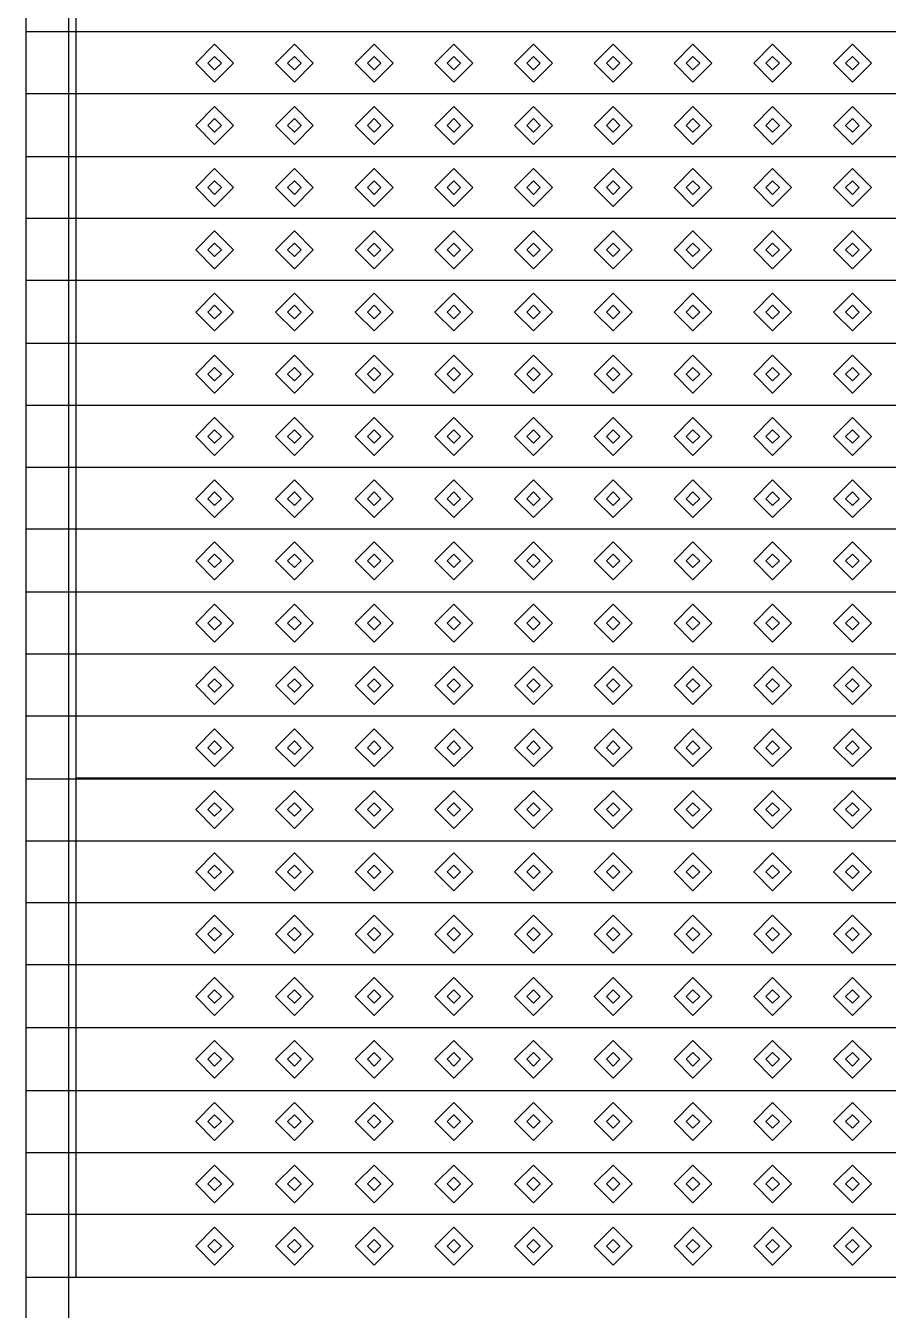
# Model space of a CAD drawing. Header units: metres. Extents: x 17 to 1264, y 17 to 859.
# Drawn here: x 453.6 to 571.9, y 302 to 478.3 of the extents above; entities that cross this region are included whole.
import ezdxf

# ---------------------------------------------------------------- set-up
doc = ezdxf.new("R2010")
doc.units = ezdxf.units.M
doc.layers.add('LINES', color=7, linetype='Continuous')
doc.layers.add('POLYLINES', color=4, linetype='Continuous')

msp = doc.modelspace()

# ---------------------------------------------------------------- linework, layer by layer
at = {"layer": 'LINES'}
for p, q in [((453.59, 792.86), (453.59, 205.06)), ((459.5, 223.49), (459.5, 767.95)), ((453.74, 477.5), (630.14, 477.5)), ((453.74, 469.01), (630.14, 469.01)), ((453.74, 460.37), (630.14, 460.37)), ((453.74, 451.87), (630.14, 451.87)), ((453.74, 443.38), (630.14, 443.38)), ((453.74, 434.74), (630.14, 434.74)), ((453.74, 426.24), (630.14, 426.24)), ((453.74, 417.74), (630.14, 417.74)), ((453.74, 409.25), (630.14, 409.25)), ((453.74, 400.61), (630.14, 400.61)), ((453.74, 392.11), (630.14, 392.11)), ((453.74, 383.62), (630.14, 383.62)), ((453.74, 374.98), (630.14, 374.98)), ((453.74, 366.48), (630.14, 366.48)), ((453.74, 357.98), (630.14, 357.98)), ((453.74, 349.49), (630.14, 349.49)), ((453.74, 340.85), (630.14, 340.85)), ((453.74, 332.21), (630.14, 332.21)), ((453.74, 323.71), (630.14, 323.71)), ((453.74, 315.22), (630.14, 315.22)), ((453.74, 306.58), (630.14, 306.58))]:
    msp.add_line(p, q, dxfattribs=at)
at = {"layer": 'POLYLINES'}
for points in [[(460.51, 477.5), (460.51, 486), (621.93, 486), (621.93, 477.5)], [(460.51, 469.01), (460.51, 477.5), (621.93, 477.5), (621.93, 469.01)], [(482.11, 473.16), (479.51, 475.76), (476.91, 473.16), (479.51, 470.56), (482.11, 473.16), (482.11, 473.16)], [(493.04, 473.16), (490.45, 475.76), (487.85, 473.16), (490.45, 470.56), (493.04, 473.16), (493.04, 473.16)], [(503.98, 473.16), (501.38, 475.76), (498.78, 473.16), (501.38, 470.56), (503.98, 473.16), (503.98, 473.16)], [(514.91, 473.16), (512.31, 475.76), (509.72, 473.16), (512.31, 470.56), (514.91, 473.16), (514.91, 473.16)], [(525.85, 473.16), (523.25, 475.76), (520.65, 473.16), (523.25, 470.56), (525.85, 473.16), (525.85, 473.16)], [(536.78, 473.16), (534.18, 475.76), (531.59, 473.16), (534.18, 470.56), (536.78, 473.16), (536.78, 473.16)], [(547.72, 473.16), (545.12, 475.76), (542.52, 473.16), (545.12, 470.56), (547.72, 473.16), (547.72, 473.16)], [(558.65, 473.16), (556.05, 475.76), (553.45, 473.16), (556.05, 470.56), (558.65, 473.16), (558.65, 473.16)], [(569.59, 473.16), (566.99, 475.76), (564.39, 473.16), (566.99, 470.56), (569.59, 473.16), (569.59, 473.16)], [(480.43, 473.16), (479.51, 474.08), (478.59, 473.16), (479.51, 472.24), (480.43, 473.16), (480.43, 473.16)], [(491.37, 473.16), (490.45, 474.08), (489.52, 473.16), (490.45, 472.24), (491.37, 473.16), (491.37, 473.16)], [(502.3, 473.16), (501.38, 474.08), (500.46, 473.16), (501.38, 472.24), (502.3, 473.16), (502.3, 473.16)], [(513.24, 473.16), (512.31, 474.08), (511.39, 473.16), (512.31, 472.24), (513.24, 473.16), (513.24, 473.16)], [(524.17, 473.16), (523.25, 474.08), (522.33, 473.16), (523.25, 472.24), (524.17, 473.16), (524.17, 473.16)], [(535.11, 473.16), (534.18, 474.08), (533.26, 473.16), (534.18, 472.24), (535.11, 473.16), (535.11, 473.16)], [(546.04, 473.16), (545.12, 474.08), (544.2, 473.16), (545.12, 472.24), (546.04, 473.16), (546.04, 473.16)], [(556.97, 473.16), (556.05, 474.08), (555.13, 473.16), (556.05, 472.24), (556.97, 473.16), (556.97, 473.16)], [(567.91, 473.16), (566.99, 474.08), (566.06, 473.16), (566.99, 472.24), (567.91, 473.16), (567.91, 473.16)], [(460.51, 460.37), (460.51, 469.01), (621.93, 469.01), (621.93, 460.37)], [(482.11, 464.62), (479.51, 467.22), (476.91, 464.62), (479.51, 462.02), (482.11, 464.62), (482.11, 464.62)], [(493.04, 464.62), (490.45, 467.22), (487.85, 464.62), (490.45, 462.02), (493.04, 464.62), (493.04, 464.62)], [(503.98, 464.62), (501.38, 467.22), (498.78, 464.62), (501.38, 462.02), (503.98, 464.62), (503.98, 464.62)], [(514.91, 464.62), (512.31, 467.22), (509.72, 464.62), (512.31, 462.02), (514.91, 464.62), (514.91, 464.62)], [(525.85, 464.62), (523.25, 467.22), (520.65, 464.62), (523.25, 462.02), (525.85, 464.62), (525.85, 464.62)], [(536.78, 464.62), (534.18, 467.22), (531.59, 464.62), (534.18, 462.02), (536.78, 464.62), (536.78, 464.62)], [(547.72, 464.62), (545.12, 467.22), (542.52, 464.62), (545.12, 462.02), (547.72, 464.62), (547.72, 464.62)], [(558.65, 464.62), (556.05, 467.22), (553.45, 464.62), (556.05, 462.02), (558.65, 464.62), (558.65, 464.62)], [(569.59, 464.62), (566.99, 467.22), (564.39, 464.62), (566.99, 462.02), (569.59, 464.62), (569.59, 464.62)], [(480.43, 464.62), (479.51, 465.55), (478.59, 464.62), (479.51, 463.7), (480.43, 464.62), (480.43, 464.62)], [(491.37, 464.62), (490.45, 465.55), (489.52, 464.62), (490.45, 463.7), (491.37, 464.62), (491.37, 464.62)], [(502.3, 464.62), (501.38, 465.55), (500.46, 464.62), (501.38, 463.7), (502.3, 464.62), (502.3, 464.62)], [(513.24, 464.62), (512.31, 465.55), (511.39, 464.62), (512.31, 463.7), (513.24, 464.62), (513.24, 464.62)], [(524.17, 464.62), (523.25, 465.55), (522.33, 464.62), (523.25, 463.7), (524.17, 464.62), (524.17, 464.62)], [(535.11, 464.62), (534.18, 465.55), (533.26, 464.62), (534.18, 463.7), (535.11, 464.62), (535.11, 464.62)], [(546.04, 464.62), (545.12, 465.55), (544.2, 464.62), (545.12, 463.7), (546.04, 464.62), (546.04, 464.62)], [(556.97, 464.62), (556.05, 465.55), (555.13, 464.62), (556.05, 463.7), (556.97, 464.62), (556.97, 464.62)], [(567.91, 464.62), (566.99, 465.55), (566.06, 464.62), (566.99, 463.7), (567.91, 464.62), (567.91, 464.62)], [(460.51, 451.87), (460.51, 460.37), (621.93, 460.37), (621.93, 451.87)], [(482.11, 456.09), (479.51, 458.69), (476.91, 456.09), (479.51, 453.49), (482.11, 456.09), (482.11, 456.09)], [(493.04, 456.09), (490.45, 458.69), (487.85, 456.09), (490.45, 453.49), (493.04, 456.09), (493.04, 456.09)], [(503.98, 456.09), (501.38, 458.69), (498.78, 456.09), (501.38, 453.49), (503.98, 456.09), (503.98, 456.09)], [(514.91, 456.09), (512.31, 458.69), (509.72, 456.09), (512.31, 453.49), (514.91, 456.09), (514.91, 456.09)], [(525.85, 456.09), (523.25, 458.69), (520.65, 456.09), (523.25, 453.49), (525.85, 456.09), (525.85, 456.09)], [(536.78, 456.09), (534.18, 458.69), (531.59, 456.09), (534.18, 453.49), (536.78, 456.09), (536.78, 456.09)], [(547.72, 456.09), (545.12, 458.69), (542.52, 456.09), (545.12, 453.49), (547.72, 456.09), (547.72, 456.09)], [(558.65, 456.09), (556.05, 458.69), (553.45, 456.09), (556.05, 453.49), (558.65, 456.09), (558.65, 456.09)], [(569.59, 456.09), (566.99, 458.69), (564.39, 456.09), (566.99, 453.49), (569.59, 456.09), (569.59, 456.09)], [(480.43, 456.09), (479.51, 457.01), (478.59, 456.09), (479.51, 455.16), (480.43, 456.09), (480.43, 456.09)], [(491.37, 456.09), (490.45, 457.01), (489.52, 456.09), (490.45, 455.16), (491.37, 456.09), (491.37, 456.09)], [(502.3, 456.09), (501.38, 457.01), (500.46, 456.09), (501.38, 455.16), (502.3, 456.09), (502.3, 456.09)], [(513.24, 456.09), (512.31, 457.01), (511.39, 456.09), (512.31, 455.16), (513.24, 456.09), (513.24, 456.09)], [(524.17, 456.09), (523.25, 457.01), (522.33, 456.09), (523.25, 455.16), (524.17, 456.09), (524.17, 456.09)], [(535.11, 456.09), (534.18, 457.01), (533.26, 456.09), (534.18, 455.16), (535.11, 456.09), (535.11, 456.09)], [(546.04, 456.09), (545.12, 457.01), (544.2, 456.09), (545.12, 455.16), (546.04, 456.09), (546.04, 456.09)], [(556.97, 456.09), (556.05, 457.01), (555.13, 456.09), (556.05, 455.16), (556.97, 456.09), (556.97, 456.09)], [(567.91, 456.09), (566.99, 457.01), (566.06, 456.09), (566.99, 455.16), (567.91, 456.09), (567.91, 456.09)], [(460.51, 443.38), (460.51, 451.87), (621.93, 451.87), (621.93, 443.38)], [(482.11, 447.55), (479.51, 450.15), (476.91, 447.55), (479.51, 444.95), (482.11, 447.55), (482.11, 447.55)], [(493.04, 447.55), (490.45, 450.15), (487.85, 447.55), (490.45, 444.95), (493.04, 447.55), (493.04, 447.55)], [(503.98, 447.55), (501.38, 450.15), (498.78, 447.55), (501.38, 444.95), (503.98, 447.55), (503.98, 447.55)], [(514.91, 447.55), (512.31, 450.15), (509.72, 447.55), (512.31, 444.95), (514.91, 447.55), (514.91, 447.55)], [(525.85, 447.55), (523.25, 450.15), (520.65, 447.55), (523.25, 444.95), (525.85, 447.55), (525.85, 447.55)], [(536.78, 447.55), (534.18, 450.15), (531.59, 447.55), (534.18, 444.95), (536.78, 447.55), (536.78, 447.55)], [(547.72, 447.55), (545.12, 450.15), (542.52, 447.55), (545.12, 444.95), (547.72, 447.55), (547.72, 447.55)], [(558.65, 447.55), (556.05, 450.15), (553.45, 447.55), (556.05, 444.95), (558.65, 447.55), (558.65, 447.55)], [(569.59, 447.55), (566.99, 450.15), (564.39, 447.55), (566.99, 444.95), (569.59, 447.55), (569.59, 447.55)], [(480.43, 447.55), (479.51, 448.47), (478.59, 447.55), (479.51, 446.63), (480.43, 447.55), (480.43, 447.55)], [(491.37, 447.55), (490.45, 448.47), (489.52, 447.55), (490.45, 446.63), (491.37, 447.55), (491.37, 447.55)], [(502.3, 447.55), (501.38, 448.47), (500.46, 447.55), (501.38, 446.63), (502.3, 447.55), (502.3, 447.55)], [(513.24, 447.55), (512.31, 448.47), (511.39, 447.55), (512.31, 446.63), (513.24, 447.55), (513.24, 447.55)], [(524.17, 447.55), (523.25, 448.47), (522.33, 447.55), (523.25, 446.63), (524.17, 447.55), (524.17, 447.55)], [(535.11, 447.55), (534.18, 448.47), (533.26, 447.55), (534.18, 446.63), (535.11, 447.55), (535.11, 447.55)], [(546.04, 447.55), (545.12, 448.47), (544.2, 447.55), (545.12, 446.63), (546.04, 447.55), (546.04, 447.55)], [(556.97, 447.55), (556.05, 448.47), (555.13, 447.55), (556.05, 446.63), (556.97, 447.55), (556.97, 447.55)], [(567.91, 447.55), (566.99, 448.47), (566.06, 447.55), (566.99, 446.63), (567.91, 447.55), (567.91, 447.55)], [(460.51, 434.74), (460.51, 443.38), (621.93, 443.38), (621.93, 434.74)], [(482.11, 439.01), (479.51, 441.61), (476.91, 439.01), (479.51, 436.42), (482.11, 439.01), (482.11, 439.01)], [(493.04, 439.01), (490.45, 441.61), (487.85, 439.01), (490.45, 436.42), (493.04, 439.01), (493.04, 439.01)], [(503.98, 439.01), (501.38, 441.61), (498.78, 439.01), (501.38, 436.42), (503.98, 439.01), (503.98, 439.01)], [(514.91, 439.01), (512.31, 441.61), (509.72, 439.01), (512.31, 436.42), (514.91, 439.01), (514.91, 439.01)], [(525.85, 439.01), (523.25, 441.61), (520.65, 439.01), (523.25, 436.42), (525.85, 439.01), (525.85, 439.01)], [(536.78, 439.01), (534.18, 441.61), (531.59, 439.01), (534.18, 436.42), (536.78, 439.01), (536.78, 439.01)], [(547.72, 439.01), (545.12, 441.61), (542.52, 439.01), (545.12, 436.42), (547.72, 439.01), (547.72, 439.01)], [(558.65, 439.01), (556.05, 441.61), (553.45, 439.01), (556.05, 436.42), (558.65, 439.01), (558.65, 439.01)], [(569.59, 439.01), (566.99, 441.61), (564.39, 439.01), (566.99, 436.42), (569.59, 439.01), (569.59, 439.01)], [(480.43, 439.01), (479.51, 439.94), (478.59, 439.01), (479.51, 438.09), (480.43, 439.01), (480.43, 439.01)], [(491.37, 439.01), (490.45, 439.94), (489.52, 439.01), (490.45, 438.09), (491.37, 439.01), (491.37, 439.01)], [(502.3, 439.01), (501.38, 439.94), (500.46, 439.01), (501.38, 438.09), (502.3, 439.01), (502.3, 439.01)], [(513.24, 439.01), (512.31, 439.94), (511.39, 439.01), (512.31, 438.09), (513.24, 439.01), (513.24, 439.01)], [(524.17, 439.01), (523.25, 439.94), (522.33, 439.01), (523.25, 438.09), (524.17, 439.01), (524.17, 439.01)], [(535.11, 439.01), (534.18, 439.94), (533.26, 439.01), (534.18, 438.09), (535.11, 439.01), (535.11, 439.01)], [(546.04, 439.01), (545.12, 439.94), (544.2, 439.01), (545.12, 438.09), (546.04, 439.01), (546.04, 439.01)], [(556.97, 439.01), (556.05, 439.94), (555.13, 439.01), (556.05, 438.09), (556.97, 439.01), (556.97, 439.01)], [(567.91, 439.01), (566.99, 439.94), (566.06, 439.01), (566.99, 438.09), (567.91, 439.01), (567.91, 439.01)], [(460.51, 426.24), (460.51, 434.74), (621.93, 434.74), (621.93, 426.24)], [(482.11, 430.48), (479.51, 433.08), (476.91, 430.48), (479.51, 427.88), (482.11, 430.48), (482.11, 430.48)], [(493.04, 430.48), (490.45, 433.08), (487.85, 430.48), (490.45, 427.88), (493.04, 430.48), (493.04, 430.48)], [(503.98, 430.48), (501.38, 433.08), (498.78, 430.48), (501.38, 427.88), (503.98, 430.48), (503.98, 430.48)], [(514.91, 430.48), (512.31, 433.08), (509.72, 430.48), (512.31, 427.88), (514.91, 430.48), (514.91, 430.48)], [(525.85, 430.48), (523.25, 433.08), (520.65, 430.48), (523.25, 427.88), (525.85, 430.48), (525.85, 430.48)], [(536.78, 430.48), (534.18, 433.08), (531.59, 430.48), (534.18, 427.88), (536.78, 430.48), (536.78, 430.48)], [(547.72, 430.48), (545.12, 433.08), (542.52, 430.48), (545.12, 427.88), (547.72, 430.48), (547.72, 430.48)], [(558.65, 430.48), (556.05, 433.08), (553.45, 430.48), (556.05, 427.88), (558.65, 430.48), (558.65, 430.48)], [(569.59, 430.48), (566.99, 433.08), (564.39, 430.48), (566.99, 427.88), (569.59, 430.48), (569.59, 430.48)], [(480.43, 430.48), (479.51, 431.4), (478.59, 430.48), (479.51, 429.56), (480.43, 430.48), (480.43, 430.48)], [(491.37, 430.48), (490.45, 431.4), (489.52, 430.48), (490.45, 429.56), (491.37, 430.48), (491.37, 430.48)], [(502.3, 430.48), (501.38, 431.4), (500.46, 430.48), (501.38, 429.56), (502.3, 430.48), (502.3, 430.48)], [(513.24, 430.48), (512.31, 431.4), (511.39, 430.48), (512.31, 429.56), (513.24, 430.48), (513.24, 430.48)], [(524.17, 430.48), (523.25, 431.4), (522.33, 430.48), (523.25, 429.56), (524.17, 430.48), (524.17, 430.48)], [(535.11, 430.48), (534.18, 431.4), (533.26, 430.48), (534.18, 429.56), (535.11, 430.48), (535.11, 430.48)], [(546.04, 430.48), (545.12, 431.4), (544.2, 430.48), (545.12, 429.56), (546.04, 430.48), (546.04, 430.48)], [(556.97, 430.48), (556.05, 431.4), (555.13, 430.48), (556.05, 429.56), (556.97, 430.48), (556.97, 430.48)], [(567.91, 430.48), (566.99, 431.4), (566.06, 430.48), (566.99, 429.56), (567.91, 430.48), (567.91, 430.48)], [(460.51, 417.74), (460.51, 426.24), (621.93, 426.24), (621.93, 417.74)], [(482.11, 421.94), (479.51, 424.54), (476.91, 421.94), (479.51, 419.34), (482.11, 421.94), (482.11, 421.94)], [(493.04, 421.94), (490.45, 424.54), (487.85, 421.94), (490.45, 419.34), (493.04, 421.94), (493.04, 421.94)], [(503.98, 421.94), (501.38, 424.54), (498.78, 421.94), (501.38, 419.34), (503.98, 421.94), (503.98, 421.94)], [(514.91, 421.94), (512.31, 424.54), (509.72, 421.94), (512.31, 419.34), (514.91, 421.94), (514.91, 421.94)], [(525.85, 421.94), (523.25, 424.54), (520.65, 421.94), (523.25, 419.34), (525.85, 421.94), (525.85, 421.94)], [(536.78, 421.94), (534.18, 424.54), (531.59, 421.94), (534.18, 419.34), (536.78, 421.94), (536.78, 421.94)], [(547.72, 421.94), (545.12, 424.54), (542.52, 421.94), (545.12, 419.34), (547.72, 421.94), (547.72, 421.94)], [(558.65, 421.94), (556.05, 424.54), (553.45, 421.94), (556.05, 419.34), (558.65, 421.94), (558.65, 421.94)], [(569.59, 421.94), (566.99, 424.54), (564.39, 421.94), (566.99, 419.34), (569.59, 421.94), (569.59, 421.94)], [(480.43, 421.94), (479.51, 422.86), (478.59, 421.94), (479.51, 421.02), (480.43, 421.94), (480.43, 421.94)], [(491.37, 421.94), (490.45, 422.86), (489.52, 421.94), (490.45, 421.02), (491.37, 421.94), (491.37, 421.94)], [(502.3, 421.94), (501.38, 422.86), (500.46, 421.94), (501.38, 421.02), (502.3, 421.94), (502.3, 421.94)], [(513.24, 421.94), (512.31, 422.86), (511.39, 421.94), (512.31, 421.02), (513.24, 421.94), (513.24, 421.94)], [(524.17, 421.94), (523.25, 422.86), (522.33, 421.94), (523.25, 421.02), (524.17, 421.94), (524.17, 421.94)], [(535.11, 421.94), (534.18, 422.86), (533.26, 421.94), (534.18, 421.02), (535.11, 421.94), (535.11, 421.94)], [(546.04, 421.94), (545.12, 422.86), (544.2, 421.94), (545.12, 421.02), (546.04, 421.94), (546.04, 421.94)], [(556.97, 421.94), (556.05, 422.86), (555.13, 421.94), (556.05, 421.02), (556.97, 421.94), (556.97, 421.94)], [(567.91, 421.94), (566.99, 422.86), (566.06, 421.94), (566.99, 421.02), (567.91, 421.94), (567.91, 421.94)], [(460.51, 409.25), (460.51, 417.74), (621.93, 417.74), (621.93, 409.25)], [(482.11, 413.4), (479.51, 416), (476.91, 413.4), (479.51, 410.81), (482.11, 413.4), (482.11, 413.4)], [(493.04, 413.4), (490.45, 416), (487.85, 413.4), (490.45, 410.81), (493.04, 413.4), (493.04, 413.4)], [(503.98, 413.4), (501.38, 416), (498.78, 413.4), (501.38, 410.81), (503.98, 413.4), (503.98, 413.4)], [(514.91, 413.4), (512.31, 416), (509.72, 413.4), (512.31, 410.81), (514.91, 413.4), (514.91, 413.4)], [(525.85, 413.4), (523.25, 416), (520.65, 413.4), (523.25, 410.81), (525.85, 413.4), (525.85, 413.4)], [(536.78, 413.4), (534.18, 416), (531.59, 413.4), (534.18, 410.81), (536.78, 413.4), (536.78, 413.4)], [(547.72, 413.4), (545.12, 416), (542.52, 413.4), (545.12, 410.81), (547.72, 413.4), (547.72, 413.4)], [(558.65, 413.4), (556.05, 416), (553.45, 413.4), (556.05, 410.81), (558.65, 413.4), (558.65, 413.4)], [(569.59, 413.4), (566.99, 416), (564.39, 413.4), (566.99, 410.81), (569.59, 413.4), (569.59, 413.4)], [(480.43, 413.4), (479.51, 414.33), (478.59, 413.4), (479.51, 412.48), (480.43, 413.4), (480.43, 413.4)], [(491.37, 413.4), (490.45, 414.33), (489.52, 413.4), (490.45, 412.48), (491.37, 413.4), (491.37, 413.4)], [(502.3, 413.4), (501.38, 414.33), (500.46, 413.4), (501.38, 412.48), (502.3, 413.4), (502.3, 413.4)], [(513.24, 413.4), (512.31, 414.33), (511.39, 413.4), (512.31, 412.48), (513.24, 413.4), (513.24, 413.4)], [(524.17, 413.4), (523.25, 414.33), (522.33, 413.4), (523.25, 412.48), (524.17, 413.4), (524.17, 413.4)], [(535.11, 413.4), (534.18, 414.33), (533.26, 413.4), (534.18, 412.48), (535.11, 413.4), (535.11, 413.4)], [(546.04, 413.4), (545.12, 414.33), (544.2, 413.4), (545.12, 412.48), (546.04, 413.4), (546.04, 413.4)], [(556.97, 413.4), (556.05, 414.33), (555.13, 413.4), (556.05, 412.48), (556.97, 413.4), (556.97, 413.4)], [(567.91, 413.4), (566.99, 414.33), (566.06, 413.4), (566.99, 412.48), (567.91, 413.4), (567.91, 413.4)], [(460.51, 400.61), (460.51, 409.25), (621.93, 409.25), (621.93, 400.61)], [(482.11, 404.87), (479.51, 407.47), (476.91, 404.87), (479.51, 402.27), (482.11, 404.87), (482.11, 404.87)], [(493.04, 404.87), (490.45, 407.47), (487.85, 404.87), (490.45, 402.27), (493.04, 404.87), (493.04, 404.87)], [(503.98, 404.87), (501.38, 407.47), (498.78, 404.87), (501.38, 402.27), (503.98, 404.87), (503.98, 404.87)], [(514.91, 404.87), (512.31, 407.47), (509.72, 404.87), (512.31, 402.27), (514.91, 404.87), (514.91, 404.87)], [(525.85, 404.87), (523.25, 407.47), (520.65, 404.87), (523.25, 402.27), (525.85, 404.87), (525.85, 404.87)], [(536.78, 404.87), (534.18, 407.47), (531.59, 404.87), (534.18, 402.27), (536.78, 404.87), (536.78, 404.87)], [(547.72, 404.87), (545.12, 407.47), (542.52, 404.87), (545.12, 402.27), (547.72, 404.87), (547.72, 404.87)], [(558.65, 404.87), (556.05, 407.47), (553.45, 404.87), (556.05, 402.27), (558.65, 404.87), (558.65, 404.87)], [(569.59, 404.87), (566.99, 407.47), (564.39, 404.87), (566.99, 402.27), (569.59, 404.87), (569.59, 404.87)], [(480.43, 404.87), (479.51, 405.79), (478.59, 404.87), (479.51, 403.95), (480.43, 404.87), (480.43, 404.87)], [(491.37, 404.87), (490.45, 405.79), (489.52, 404.87), (490.45, 403.95), (491.37, 404.87), (491.37, 404.87)], [(502.3, 404.87), (501.38, 405.79), (500.46, 404.87), (501.38, 403.95), (502.3, 404.87), (502.3, 404.87)], [(513.24, 404.87), (512.31, 405.79), (511.39, 404.87), (512.31, 403.95), (513.24, 404.87), (513.24, 404.87)], [(524.17, 404.87), (523.25, 405.79), (522.33, 404.87), (523.25, 403.95), (524.17, 404.87), (524.17, 404.87)], [(535.11, 404.87), (534.18, 405.79), (533.26, 404.87), (534.18, 403.95), (535.11, 404.87), (535.11, 404.87)], [(546.04, 404.87), (545.12, 405.79), (544.2, 404.87), (545.12, 403.95), (546.04, 404.87), (546.04, 404.87)], [(556.97, 404.87), (556.05, 405.79), (555.13, 404.87), (556.05, 403.95), (556.97, 404.87), (556.97, 404.87)], [(567.91, 404.87), (566.99, 405.79), (566.06, 404.87), (566.99, 403.95), (567.91, 404.87), (567.91, 404.87)], [(460.51, 392.11), (460.51, 400.61), (621.93, 400.61), (621.93, 392.11)], [(482.11, 396.33), (479.51, 398.93), (476.91, 396.33), (479.51, 393.73), (482.11, 396.33), (482.11, 396.33)], [(493.04, 396.33), (490.45, 398.93), (487.85, 396.33), (490.45, 393.73), (493.04, 396.33), (493.04, 396.33)], [(503.98, 396.33), (501.38, 398.93), (498.78, 396.33), (501.38, 393.73), (503.98, 396.33), (503.98, 396.33)], [(514.91, 396.33), (512.31, 398.93), (509.72, 396.33), (512.31, 393.73), (514.91, 396.33), (514.91, 396.33)], [(525.85, 396.33), (523.25, 398.93), (520.65, 396.33), (523.25, 393.73), (525.85, 396.33), (525.85, 396.33)], [(536.78, 396.33), (534.18, 398.93), (531.59, 396.33), (534.18, 393.73), (536.78, 396.33), (536.78, 396.33)], [(547.72, 396.33), (545.12, 398.93), (542.52, 396.33), (545.12, 393.73), (547.72, 396.33), (547.72, 396.33)], [(558.65, 396.33), (556.05, 398.93), (553.45, 396.33), (556.05, 393.73), (558.65, 396.33), (558.65, 396.33)], [(569.59, 396.33), (566.99, 398.93), (564.39, 396.33), (566.99, 393.73), (569.59, 396.33), (569.59, 396.33)], [(480.43, 396.33), (479.51, 397.25), (478.59, 396.33), (479.51, 395.41), (480.43, 396.33), (480.43, 396.33)], [(491.37, 396.33), (490.45, 397.25), (489.52, 396.33), (490.45, 395.41), (491.37, 396.33), (491.37, 396.33)], [(502.3, 396.33), (501.38, 397.25), (500.46, 396.33), (501.38, 395.41), (502.3, 396.33), (502.3, 396.33)], [(513.24, 396.33), (512.31, 397.25), (511.39, 396.33), (512.31, 395.41), (513.24, 396.33), (513.24, 396.33)], [(524.17, 396.33), (523.25, 397.25), (522.33, 396.33), (523.25, 395.41), (524.17, 396.33), (524.17, 396.33)], [(535.11, 396.33), (534.18, 397.25), (533.26, 396.33), (534.18, 395.41), (535.11, 396.33), (535.11, 396.33)], [(546.04, 396.33), (545.12, 397.25), (544.2, 396.33), (545.12, 395.41), (546.04, 396.33), (546.04, 396.33)], [(556.97, 396.33), (556.05, 397.25), (555.13, 396.33), (556.05, 395.41), (556.97, 396.33), (556.97, 396.33)], [(567.91, 396.33), (566.99, 397.25), (566.06, 396.33), (566.99, 395.41), (567.91, 396.33), (567.91, 396.33)], [(460.51, 383.62), (460.51, 392.11), (621.93, 392.11), (621.93, 383.62)], [(482.11, 387.77), (479.51, 390.37), (476.91, 387.77), (479.51, 385.17), (482.11, 387.77), (482.11, 387.77)], [(493.04, 387.77), (490.45, 390.37), (487.85, 387.77), (490.45, 385.17), (493.04, 387.77), (493.04, 387.77)], [(503.98, 387.77), (501.38, 390.37), (498.78, 387.77), (501.38, 385.17), (503.98, 387.77), (503.98, 387.77)], [(514.91, 387.77), (512.31, 390.37), (509.72, 387.77), (512.31, 385.17), (514.91, 387.77), (514.91, 387.77)], [(525.85, 387.77), (523.25, 390.37), (520.65, 387.77), (523.25, 385.17), (525.85, 387.77), (525.85, 387.77)], [(536.78, 387.77), (534.18, 390.37), (531.59, 387.77), (534.18, 385.17), (536.78, 387.77), (536.78, 387.77)], [(547.72, 387.77), (545.12, 390.37), (542.52, 387.77), (545.12, 385.17), (547.72, 387.77), (547.72, 387.77)], [(558.65, 387.77), (556.05, 390.37), (553.45, 387.77), (556.05, 385.17), (558.65, 387.77), (558.65, 387.77)], [(569.59, 387.77), (566.99, 390.37), (564.39, 387.77), (566.99, 385.17), (569.59, 387.77), (569.59, 387.77)], [(480.43, 387.77), (479.51, 388.69), (478.59, 387.77), (479.51, 386.85), (480.43, 387.77), (480.43, 387.77)], [(491.37, 387.77), (490.45, 388.69), (489.52, 387.77), (490.45, 386.85), (491.37, 387.77), (491.37, 387.77)], [(502.3, 387.77), (501.38, 388.69), (500.46, 387.77), (501.38, 386.85), (502.3, 387.77), (502.3, 387.77)], [(513.24, 387.77), (512.31, 388.69), (511.39, 387.77), (512.31, 386.85), (513.24, 387.77), (513.24, 387.77)], [(524.17, 387.77), (523.25, 388.69), (522.33, 387.77), (523.25, 386.85), (524.17, 387.77), (524.17, 387.77)], [(535.11, 387.77), (534.18, 388.69), (533.26, 387.77), (534.18, 386.85), (535.11, 387.77), (535.11, 387.77)], [(546.04, 387.77), (545.12, 388.69), (544.2, 387.77), (545.12, 386.85), (546.04, 387.77), (546.04, 387.77)], [(556.97, 387.77), (556.05, 388.69), (555.13, 387.77), (556.05, 386.85), (556.97, 387.77), (556.97, 387.77)], [(567.91, 387.77), (566.99, 388.69), (566.06, 387.77), (566.99, 386.85), (567.91, 387.77), (567.91, 387.77)], [(460.51, 374.98), (460.51, 383.62), (621.93, 383.62), (621.93, 374.98)], [(482.11, 379.24), (479.51, 381.83), (476.91, 379.24), (479.51, 376.64), (482.11, 379.24), (482.11, 379.24)], [(493.04, 379.24), (490.45, 381.83), (487.85, 379.24), (490.45, 376.64), (493.04, 379.24), (493.04, 379.24)], [(503.98, 379.24), (501.38, 381.83), (498.78, 379.24), (501.38, 376.64), (503.98, 379.24), (503.98, 379.24)], [(514.91, 379.24), (512.31, 381.83), (509.72, 379.24), (512.31, 376.64), (514.91, 379.24), (514.91, 379.24)], [(525.85, 379.24), (523.25, 381.83), (520.65, 379.24), (523.25, 376.64), (525.85, 379.24), (525.85, 379.24)], [(536.78, 379.24), (534.18, 381.83), (531.59, 379.24), (534.18, 376.64), (536.78, 379.24), (536.78, 379.24)], [(547.72, 379.24), (545.12, 381.83), (542.52, 379.24), (545.12, 376.64), (547.72, 379.24), (547.72, 379.24)], [(558.65, 379.24), (556.05, 381.83), (553.45, 379.24), (556.05, 376.64), (558.65, 379.24), (558.65, 379.24)], [(569.59, 379.24), (566.99, 381.83), (564.39, 379.24), (566.99, 376.64), (569.59, 379.24), (569.59, 379.24)], [(480.43, 379.24), (479.51, 380.16), (478.59, 379.24), (479.51, 378.31), (480.43, 379.24), (480.43, 379.24)], [(491.37, 379.24), (490.45, 380.16), (489.52, 379.24), (490.45, 378.31), (491.37, 379.24), (491.37, 379.24)], [(502.3, 379.24), (501.38, 380.16), (500.46, 379.24), (501.38, 378.31), (502.3, 379.24), (502.3, 379.24)], [(513.24, 379.24), (512.31, 380.16), (511.39, 379.24), (512.31, 378.31), (513.24, 379.24), (513.24, 379.24)], [(524.17, 379.24), (523.25, 380.16), (522.33, 379.24), (523.25, 378.31), (524.17, 379.24), (524.17, 379.24)], [(535.11, 379.24), (534.18, 380.16), (533.26, 379.24), (534.18, 378.31), (535.11, 379.24), (535.11, 379.24)], [(546.04, 379.24), (545.12, 380.16), (544.2, 379.24), (545.12, 378.31), (546.04, 379.24), (546.04, 379.24)], [(556.97, 379.24), (556.05, 380.16), (555.13, 379.24), (556.05, 378.31), (556.97, 379.24), (556.97, 379.24)], [(567.91, 379.24), (566.99, 380.16), (566.06, 379.24), (566.99, 378.31), (567.91, 379.24), (567.91, 379.24)], [(460.51, 366.48), (460.51, 375.12), (621.93, 375.12), (621.93, 366.48)], [(482.11, 370.74), (479.51, 373.34), (476.91, 370.74), (479.51, 368.14), (482.11, 370.74), (482.11, 370.74)], [(493.04, 370.74), (490.45, 373.34), (487.85, 370.74), (490.45, 368.14), (493.04, 370.74), (493.04, 370.74)], [(503.98, 370.74), (501.38, 373.34), (498.78, 370.74), (501.38, 368.14), (503.98, 370.74), (503.98, 370.74)], [(514.91, 370.74), (512.31, 373.34), (509.72, 370.74), (512.31, 368.14), (514.91, 370.74), (514.91, 370.74)], [(525.85, 370.74), (523.25, 373.34), (520.65, 370.74), (523.25, 368.14), (525.85, 370.74), (525.85, 370.74)], [(536.78, 370.74), (534.18, 373.34), (531.59, 370.74), (534.18, 368.14), (536.78, 370.74), (536.78, 370.74)], [(547.72, 370.74), (545.12, 373.34), (542.52, 370.74), (545.12, 368.14), (547.72, 370.74), (547.72, 370.74)], [(558.65, 370.74), (556.05, 373.34), (553.45, 370.74), (556.05, 368.14), (558.65, 370.74), (558.65, 370.74)], [(569.59, 370.74), (566.99, 373.34), (564.39, 370.74), (566.99, 368.14), (569.59, 370.74), (569.59, 370.74)], [(480.43, 370.74), (479.51, 371.66), (478.59, 370.74), (479.51, 369.82), (480.43, 370.74), (480.43, 370.74)], [(491.37, 370.74), (490.45, 371.66), (489.52, 370.74), (490.45, 369.82), (491.37, 370.74), (491.37, 370.74)], [(502.3, 370.74), (501.38, 371.66), (500.46, 370.74), (501.38, 369.82), (502.3, 370.74), (502.3, 370.74)], [(513.24, 370.74), (512.31, 371.66), (511.39, 370.74), (512.31, 369.82), (513.24, 370.74), (513.24, 370.74)], [(524.17, 370.74), (523.25, 371.66), (522.33, 370.74), (523.25, 369.82), (524.17, 370.74), (524.17, 370.74)], [(535.11, 370.74), (534.18, 371.66), (533.26, 370.74), (534.18, 369.82), (535.11, 370.74), (535.11, 370.74)], [(546.04, 370.74), (545.12, 371.66), (544.2, 370.74), (545.12, 369.82), (546.04, 370.74), (546.04, 370.74)], [(556.97, 370.74), (556.05, 371.66), (555.13, 370.74), (556.05, 369.82), (556.97, 370.74), (556.97, 370.74)], [(567.91, 370.74), (566.99, 371.66), (566.06, 370.74), (566.99, 369.82), (567.91, 370.74), (567.91, 370.74)], [(460.51, 357.98), (460.51, 366.48), (621.93, 366.48), (621.93, 357.98)], [(482.11, 362.2), (479.51, 364.8), (476.91, 362.2), (479.51, 359.6), (482.11, 362.2), (482.11, 362.2)], [(480.43, 362.2), (479.51, 363.13), (478.59, 362.2), (479.51, 361.28), (480.43, 362.2), (480.43, 362.2)], [(493.04, 362.2), (490.45, 364.8), (487.85, 362.2), (490.45, 359.6), (493.04, 362.2), (493.04, 362.2)], [(491.37, 362.2), (490.45, 363.13), (489.52, 362.2), (490.45, 361.28), (491.37, 362.2), (491.37, 362.2)], [(503.98, 362.2), (501.38, 364.8), (498.78, 362.2), (501.38, 359.6), (503.98, 362.2), (503.98, 362.2)], [(502.3, 362.2), (501.38, 363.13), (500.46, 362.2), (501.38, 361.28), (502.3, 362.2), (502.3, 362.2)], [(514.91, 362.2), (512.31, 364.8), (509.72, 362.2), (512.31, 359.6), (514.91, 362.2), (514.91, 362.2)], [(513.24, 362.2), (512.31, 363.13), (511.39, 362.2), (512.31, 361.28), (513.24, 362.2), (513.24, 362.2)], [(525.85, 362.2), (523.25, 364.8), (520.65, 362.2), (523.25, 359.6), (525.85, 362.2), (525.85, 362.2)], [(524.17, 362.2), (523.25, 363.13), (522.33, 362.2), (523.25, 361.28), (524.17, 362.2), (524.17, 362.2)], [(536.78, 362.2), (534.18, 364.8), (531.59, 362.2), (534.18, 359.6), (536.78, 362.2), (536.78, 362.2)], [(535.11, 362.2), (534.18, 363.13), (533.26, 362.2), (534.18, 361.28), (535.11, 362.2), (535.11, 362.2)], [(547.72, 362.2), (545.12, 364.8), (542.52, 362.2), (545.12, 359.6), (547.72, 362.2), (547.72, 362.2)], [(546.04, 362.2), (545.12, 363.13), (544.2, 362.2), (545.12, 361.28), (546.04, 362.2), (546.04, 362.2)], [(558.65, 362.2), (556.05, 364.8), (553.45, 362.2), (556.05, 359.6), (558.65, 362.2), (558.65, 362.2)], [(556.97, 362.2), (556.05, 363.13), (555.13, 362.2), (556.05, 361.28), (556.97, 362.2), (556.97, 362.2)], [(569.59, 362.2), (566.99, 364.8), (564.39, 362.2), (566.99, 359.6), (569.59, 362.2), (569.59, 362.2)], [(567.91, 362.2), (566.99, 363.13), (566.06, 362.2), (566.99, 361.28), (567.91, 362.2), (567.91, 362.2)], [(460.51, 349.49), (460.51, 357.98), (621.93, 357.98), (621.93, 349.49)], [(482.11, 353.64), (479.51, 356.24), (476.91, 353.64), (479.51, 351.05), (482.11, 353.64), (482.11, 353.64)], [(493.04, 353.64), (490.45, 356.24), (487.85, 353.64), (490.45, 351.05), (493.04, 353.64), (493.04, 353.64)], [(503.98, 353.64), (501.38, 356.24), (498.78, 353.64), (501.38, 351.05), (503.98, 353.64), (503.98, 353.64)], [(514.91, 353.64), (512.31, 356.24), (509.72, 353.64), (512.31, 351.05), (514.91, 353.64), (514.91, 353.64)], [(525.85, 353.64), (523.25, 356.24), (520.65, 353.64), (523.25, 351.05), (525.85, 353.64), (525.85, 353.64)], [(536.78, 353.64), (534.18, 356.24), (531.59, 353.64), (534.18, 351.05), (536.78, 353.64), (536.78, 353.64)], [(547.72, 353.64), (545.12, 356.24), (542.52, 353.64), (545.12, 351.05), (547.72, 353.64), (547.72, 353.64)], [(558.65, 353.64), (556.05, 356.24), (553.45, 353.64), (556.05, 351.05), (558.65, 353.64), (558.65, 353.64)], [(569.59, 353.64), (566.99, 356.24), (564.39, 353.64), (566.99, 351.05), (569.59, 353.64), (569.59, 353.64)], [(480.43, 353.64), (479.51, 354.57), (478.59, 353.64), (479.51, 352.72), (480.43, 353.64), (480.43, 353.64)], [(491.37, 353.64), (490.45, 354.57), (489.52, 353.64), (490.45, 352.72), (491.37, 353.64), (491.37, 353.64)], [(502.3, 353.64), (501.38, 354.57), (500.46, 353.64), (501.38, 352.72), (502.3, 353.64), (502.3, 353.64)], [(513.24, 353.64), (512.31, 354.57), (511.39, 353.64), (512.31, 352.72), (513.24, 353.64), (513.24, 353.64)], [(524.17, 353.64), (523.25, 354.57), (522.33, 353.64), (523.25, 352.72), (524.17, 353.64), (524.17, 353.64)], [(535.11, 353.64), (534.18, 354.57), (533.26, 353.64), (534.18, 352.72), (535.11, 353.64), (535.11, 353.64)], [(546.04, 353.64), (545.12, 354.57), (544.2, 353.64), (545.12, 352.72), (546.04, 353.64), (546.04, 353.64)], [(556.97, 353.64), (556.05, 354.57), (555.13, 353.64), (556.05, 352.72), (556.97, 353.64), (556.97, 353.64)], [(567.91, 353.64), (566.99, 354.57), (566.06, 353.64), (566.99, 352.72), (567.91, 353.64), (567.91, 353.64)], [(460.51, 340.85), (460.51, 349.49), (621.93, 349.49), (621.93, 340.85)], [(482.11, 345.11), (479.51, 347.71), (476.91, 345.11), (479.51, 342.51), (482.11, 345.11), (482.11, 345.11)], [(493.04, 345.11), (490.45, 347.71), (487.85, 345.11), (490.45, 342.51), (493.04, 345.11), (493.04, 345.11)], [(503.98, 345.11), (501.38, 347.71), (498.78, 345.11), (501.38, 342.51), (503.98, 345.11), (503.98, 345.11)], [(514.91, 345.11), (512.31, 347.71), (509.72, 345.11), (512.31, 342.51), (514.91, 345.11), (514.91, 345.11)], [(525.85, 345.11), (523.25, 347.71), (520.65, 345.11), (523.25, 342.51), (525.85, 345.11), (525.85, 345.11)], [(536.78, 345.11), (534.18, 347.71), (531.59, 345.11), (534.18, 342.51), (536.78, 345.11), (536.78, 345.11)], [(547.72, 345.11), (545.12, 347.71), (542.52, 345.11), (545.12, 342.51), (547.72, 345.11), (547.72, 345.11)], [(558.65, 345.11), (556.05, 347.71), (553.45, 345.11), (556.05, 342.51), (558.65, 345.11), (558.65, 345.11)], [(569.59, 345.11), (566.99, 347.71), (564.39, 345.11), (566.99, 342.51), (569.59, 345.11), (569.59, 345.11)], [(480.43, 345.11), (479.51, 346.03), (478.59, 345.11), (479.51, 344.19), (480.43, 345.11), (480.43, 345.11)], [(491.37, 345.11), (490.45, 346.03), (489.52, 345.11), (490.45, 344.19), (491.37, 345.11), (491.37, 345.11)], [(502.3, 345.11), (501.38, 346.03), (500.46, 345.11), (501.38, 344.19), (502.3, 345.11), (502.3, 345.11)], [(513.24, 345.11), (512.31, 346.03), (511.39, 345.11), (512.31, 344.19), (513.24, 345.11), (513.24, 345.11)], [(524.17, 345.11), (523.25, 346.03), (522.33, 345.11), (523.25, 344.19), (524.17, 345.11), (524.17, 345.11)], [(535.11, 345.11), (534.18, 346.03), (533.26, 345.11), (534.18, 344.19), (535.11, 345.11), (535.11, 345.11)], [(546.04, 345.11), (545.12, 346.03), (544.2, 345.11), (545.12, 344.19), (546.04, 345.11), (546.04, 345.11)], [(556.97, 345.11), (556.05, 346.03), (555.13, 345.11), (556.05, 344.19), (556.97, 345.11), (556.97, 345.11)], [(567.91, 345.11), (566.99, 346.03), (566.06, 345.11), (566.99, 344.19), (567.91, 345.11), (567.91, 345.11)], [(460.51, 332.21), (460.51, 340.85), (621.93, 340.85), (621.93, 332.21)], [(482.11, 336.48), (479.51, 339.08), (476.91, 336.48), (479.51, 333.89), (482.11, 336.48), (482.11, 336.48)], [(493.04, 336.48), (490.45, 339.08), (487.85, 336.48), (490.45, 333.89), (493.04, 336.48), (493.04, 336.48)], [(503.98, 336.48), (501.38, 339.08), (498.78, 336.48), (501.38, 333.89), (503.98, 336.48), (503.98, 336.48)], [(514.91, 336.48), (512.31, 339.08), (509.72, 336.48), (512.31, 333.89), (514.91, 336.48), (514.91, 336.48)], [(525.85, 336.48), (523.25, 339.08), (520.65, 336.48), (523.25, 333.89), (525.85, 336.48), (525.85, 336.48)], [(536.78, 336.48), (534.18, 339.08), (531.59, 336.48), (534.18, 333.89), (536.78, 336.48), (536.78, 336.48)], [(547.72, 336.48), (545.12, 339.08), (542.52, 336.48), (545.12, 333.89), (547.72, 336.48), (547.72, 336.48)], [(558.65, 336.48), (556.05, 339.08), (553.45, 336.48), (556.05, 333.89), (558.65, 336.48), (558.65, 336.48)], [(569.59, 336.48), (566.99, 339.08), (564.39, 336.48), (566.99, 333.89), (569.59, 336.48), (569.59, 336.48)], [(480.43, 336.48), (479.51, 337.41), (478.59, 336.48), (479.51, 335.56), (480.43, 336.48), (480.43, 336.48)], [(491.37, 336.48), (490.45, 337.41), (489.52, 336.48), (490.45, 335.56), (491.37, 336.48), (491.37, 336.48)], [(502.3, 336.48), (501.38, 337.41), (500.46, 336.48), (501.38, 335.56), (502.3, 336.48), (502.3, 336.48)], [(513.24, 336.48), (512.31, 337.41), (511.39, 336.48), (512.31, 335.56), (513.24, 336.48), (513.24, 336.48)], [(524.17, 336.48), (523.25, 337.41), (522.33, 336.48), (523.25, 335.56), (524.17, 336.48), (524.17, 336.48)], [(535.11, 336.48), (534.18, 337.41), (533.26, 336.48), (534.18, 335.56), (535.11, 336.48), (535.11, 336.48)], [(546.04, 336.48), (545.12, 337.41), (544.2, 336.48), (545.12, 335.56), (546.04, 336.48), (546.04, 336.48)], [(556.97, 336.48), (556.05, 337.41), (555.13, 336.48), (556.05, 335.56), (556.97, 336.48), (556.97, 336.48)], [(567.91, 336.48), (566.99, 337.41), (566.06, 336.48), (566.99, 335.56), (567.91, 336.48), (567.91, 336.48)], [(460.51, 323.71), (460.51, 332.21), (621.93, 332.21), (621.93, 323.71)], [(482.11, 327.95), (479.51, 330.55), (476.91, 327.95), (479.51, 325.35), (482.11, 327.95), (482.11, 327.95)], [(493.04, 327.95), (490.45, 330.55), (487.85, 327.95), (490.45, 325.35), (493.04, 327.95), (493.04, 327.95)], [(503.98, 327.95), (501.38, 330.55), (498.78, 327.95), (501.38, 325.35), (503.98, 327.95), (503.98, 327.95)], [(514.91, 327.95), (512.31, 330.55), (509.72, 327.95), (512.31, 325.35), (514.91, 327.95), (514.91, 327.95)], [(525.85, 327.95), (523.25, 330.55), (520.65, 327.95), (523.25, 325.35), (525.85, 327.95), (525.85, 327.95)], [(536.78, 327.95), (534.18, 330.55), (531.59, 327.95), (534.18, 325.35), (536.78, 327.95), (536.78, 327.95)], [(547.72, 327.95), (545.12, 330.55), (542.52, 327.95), (545.12, 325.35), (547.72, 327.95), (547.72, 327.95)], [(558.65, 327.95), (556.05, 330.55), (553.45, 327.95), (556.05, 325.35), (558.65, 327.95), (558.65, 327.95)], [(569.59, 327.95), (566.99, 330.55), (564.39, 327.95), (566.99, 325.35), (569.59, 327.95), (569.59, 327.95)], [(480.43, 327.95), (479.51, 328.87), (478.59, 327.95), (479.51, 327.03), (480.43, 327.95), (480.43, 327.95)], [(491.37, 327.95), (490.45, 328.87), (489.52, 327.95), (490.45, 327.03), (491.37, 327.95), (491.37, 327.95)], [(502.3, 327.95), (501.38, 328.87), (500.46, 327.95), (501.38, 327.03), (502.3, 327.95), (502.3, 327.95)], [(513.24, 327.95), (512.31, 328.87), (511.39, 327.95), (512.31, 327.03), (513.24, 327.95), (513.24, 327.95)], [(524.17, 327.95), (523.25, 328.87), (522.33, 327.95), (523.25, 327.03), (524.17, 327.95), (524.17, 327.95)], [(535.11, 327.95), (534.18, 328.87), (533.26, 327.95), (534.18, 327.03), (535.11, 327.95), (535.11, 327.95)], [(546.04, 327.95), (545.12, 328.87), (544.2, 327.95), (545.12, 327.03), (546.04, 327.95), (546.04, 327.95)], [(556.97, 327.95), (556.05, 328.87), (555.13, 327.95), (556.05, 327.03), (556.97, 327.95), (556.97, 327.95)], [(567.91, 327.95), (566.99, 328.87), (566.06, 327.95), (566.99, 327.03), (567.91, 327.95), (567.91, 327.95)], [(460.51, 315.22), (460.51, 323.71), (621.93, 323.71), (621.93, 315.22)], [(482.11, 319.39), (479.51, 321.98), (476.91, 319.39), (479.51, 316.79), (482.11, 319.39), (482.11, 319.39)], [(493.04, 319.39), (490.45, 321.98), (487.85, 319.39), (490.45, 316.79), (493.04, 319.39), (493.04, 319.39)], [(503.98, 319.39), (501.38, 321.98), (498.78, 319.39), (501.38, 316.79), (503.98, 319.39), (503.98, 319.39)], [(514.91, 319.39), (512.31, 321.98), (509.72, 319.39), (512.31, 316.79), (514.91, 319.39), (514.91, 319.39)], [(525.85, 319.39), (523.25, 321.98), (520.65, 319.39), (523.25, 316.79), (525.85, 319.39), (525.85, 319.39)], [(536.78, 319.39), (534.18, 321.98), (531.59, 319.39), (534.18, 316.79), (536.78, 319.39), (536.78, 319.39)], [(547.72, 319.39), (545.12, 321.98), (542.52, 319.39), (545.12, 316.79), (547.72, 319.39), (547.72, 319.39)], [(558.65, 319.39), (556.05, 321.98), (553.45, 319.39), (556.05, 316.79), (558.65, 319.39), (558.65, 319.39)], [(569.59, 319.39), (566.99, 321.98), (564.39, 319.39), (566.99, 316.79), (569.59, 319.39), (569.59, 319.39)], [(480.43, 319.39), (479.51, 320.31), (478.59, 319.39), (479.51, 318.46), (480.43, 319.39), (480.43, 319.39)], [(491.37, 319.39), (490.45, 320.31), (489.52, 319.39), (490.45, 318.46), (491.37, 319.39), (491.37, 319.39)], [(502.3, 319.39), (501.38, 320.31), (500.46, 319.39), (501.38, 318.46), (502.3, 319.39), (502.3, 319.39)], [(513.24, 319.39), (512.31, 320.31), (511.39, 319.39), (512.31, 318.46), (513.24, 319.39), (513.24, 319.39)], [(524.17, 319.39), (523.25, 320.31), (522.33, 319.39), (523.25, 318.46), (524.17, 319.39), (524.17, 319.39)], [(535.11, 319.39), (534.18, 320.31), (533.26, 319.39), (534.18, 318.46), (535.11, 319.39), (535.11, 319.39)], [(546.04, 319.39), (545.12, 320.31), (544.2, 319.39), (545.12, 318.46), (546.04, 319.39), (546.04, 319.39)], [(556.97, 319.39), (556.05, 320.31), (555.13, 319.39), (556.05, 318.46), (556.97, 319.39), (556.97, 319.39)], [(567.91, 319.39), (566.99, 320.31), (566.06, 319.39), (566.99, 318.46), (567.91, 319.39), (567.91, 319.39)], [(460.51, 306.58), (460.51, 315.22), (621.93, 315.22), (621.93, 306.58)], [(482.11, 310.85), (479.51, 313.45), (476.91, 310.85), (479.51, 308.25), (482.11, 310.85), (482.11, 310.85)], [(493.04, 310.85), (490.45, 313.45), (487.85, 310.85), (490.45, 308.25), (493.04, 310.85), (493.04, 310.85)], [(503.98, 310.85), (501.38, 313.45), (498.78, 310.85), (501.38, 308.25), (503.98, 310.85), (503.98, 310.85)], [(514.91, 310.85), (512.31, 313.45), (509.72, 310.85), (512.31, 308.25), (514.91, 310.85), (514.91, 310.85)], [(525.85, 310.85), (523.25, 313.45), (520.65, 310.85), (523.25, 308.25), (525.85, 310.85), (525.85, 310.85)], [(536.78, 310.85), (534.18, 313.45), (531.59, 310.85), (534.18, 308.25), (536.78, 310.85), (536.78, 310.85)], [(547.72, 310.85), (545.12, 313.45), (542.52, 310.85), (545.12, 308.25), (547.72, 310.85), (547.72, 310.85)], [(558.65, 310.85), (556.05, 313.45), (553.45, 310.85), (556.05, 308.25), (558.65, 310.85), (558.65, 310.85)], [(569.59, 310.85), (566.99, 313.45), (564.39, 310.85), (566.99, 308.25), (569.59, 310.85), (569.59, 310.85)], [(480.43, 310.85), (479.51, 311.77), (478.59, 310.85), (479.51, 309.93), (480.43, 310.85), (480.43, 310.85)], [(491.37, 310.85), (490.45, 311.77), (489.52, 310.85), (490.45, 309.93), (491.37, 310.85), (491.37, 310.85)], [(502.3, 310.85), (501.38, 311.77), (500.46, 310.85), (501.38, 309.93), (502.3, 310.85), (502.3, 310.85)], [(513.24, 310.85), (512.31, 311.77), (511.39, 310.85), (512.31, 309.93), (513.24, 310.85), (513.24, 310.85)], [(524.17, 310.85), (523.25, 311.77), (522.33, 310.85), (523.25, 309.93), (524.17, 310.85), (524.17, 310.85)], [(535.11, 310.85), (534.18, 311.77), (533.26, 310.85), (534.18, 309.93), (535.11, 310.85), (535.11, 310.85)], [(546.04, 310.85), (545.12, 311.77), (544.2, 310.85), (545.12, 309.93), (546.04, 310.85), (546.04, 310.85)], [(556.97, 310.85), (556.05, 311.77), (555.13, 310.85), (556.05, 309.93), (556.97, 310.85), (556.97, 310.85)], [(567.91, 310.85), (566.99, 311.77), (566.06, 310.85), (566.99, 309.93), (567.91, 310.85), (567.91, 310.85)]]:
    msp.add_lwpolyline(points, dxfattribs=at)

doc.saveas('drawing.dxf')
